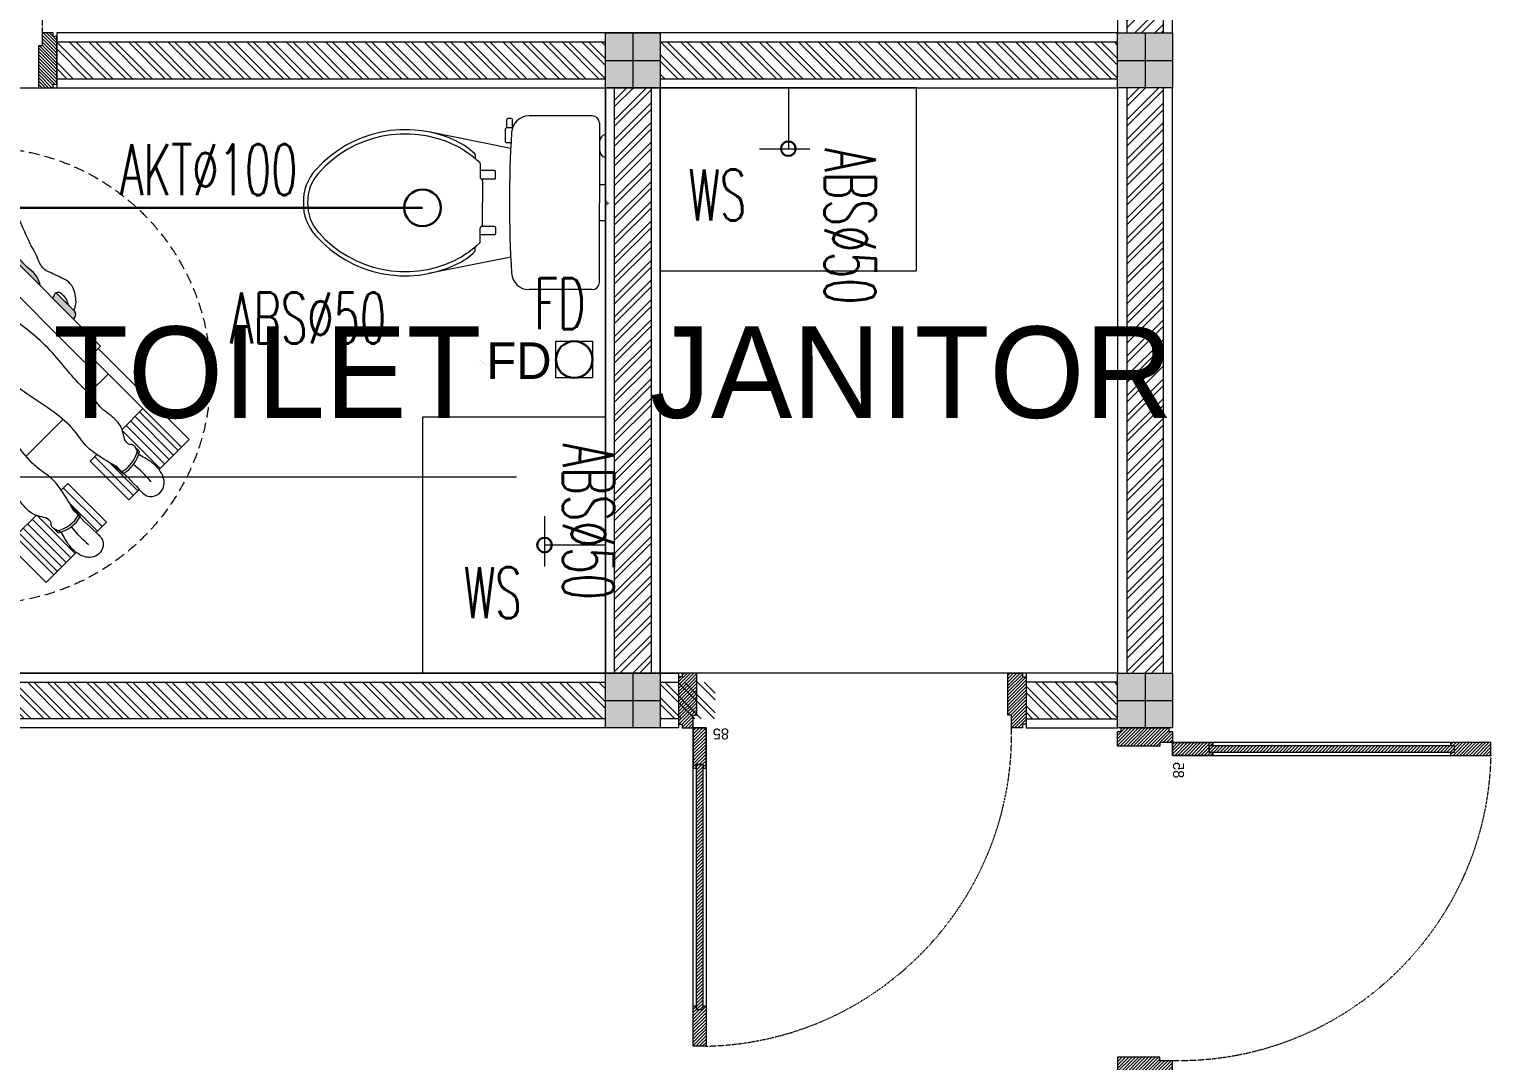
# Model space of a CAD drawing. Header units: millimetres. Extents: x -280308 to 6402717, y -14 to 2073074.
# Drawn here: x -21092 to -17097, y 414288 to 417109 of the extents above; entities that cross this region are included whole.
import ezdxf
from ezdxf.enums import TextEntityAlignment as Align

# ---------------------------------------------------------------- set-up
doc = ezdxf.new("R2010")
doc.units = ezdxf.units.MM
for name, pattern in [('ACAD_ISO03W100', [30, 12, -18]), ('DASHED2', [0.375, 0.25, -0.125]), ('Default', [0])]:
    doc.linetypes.add(name, pattern=pattern)
doc.layers.get('0').update_dxf_attribs({"lineweight": 0})
for name, color, linetype, lineweight, true_color in [('-P-ABK', 7, 'Continuous', 30, 0x05ffff), ('-P-AK', 7, 'Continuous', 30, 0xff0a0a), ('A-FILL-1', 7, 'Continuous', 0, 0x454545), ('A-FILL-4', 9, 'Continuous', 0, 0x808080), ('P-AKT', 7, 'Continuous', 30, 0xfe0101)]:
    doc.layers.add(name, color=color, linetype=linetype, lineweight=lineweight, true_color=true_color)
for name, color, linetype, lineweight in [('_Door & Window', 1, 'Continuous', 0), ('A-ALINE-1', 91, 'Continuous', 20), ('A-ALINE-3', 111, 'Continuous', 15), ('A-ALINE-6', 117, 'Continuous', 9), ('A-Furn', 250, 'Continuous', 0), ('A-FURN-EQPM', 177, 'Continuous', 0), ('A-Z22-T-Anno_Text', 152, 'Continuous', 9), ('I-FURN-EQPM', 175, 'Continuous', 0), ('Tembok', 252, 'Continuous', 13)]:
    doc.layers.add(name, color=color, linetype=linetype, lineweight=lineweight)
doc.layers.add('A-TEXT', color=254, linetype='Continuous')
doc.layers.add('Teks-PL', color=7, linetype='Default', true_color=0xff0a0a)
doc.styles.add('Annotative', font='arial.ttf', dxfattribs={"height": 1.25})
doc.styles.add('CENTURY', font='GOTHIC.TTF')
doc.styles.add('romans', font='BKANT.TTF')
doc.styles.add('RS', font='ROMANS.SHX', dxfattribs={"width": 0.8})
doc.styles.add('TGF_A', font='arial.ttf')

# ---------------------------------------------------------------- blocks, each defined once
blk = doc.blocks.new('A$Ccf87384a')
blk.add_wipeout([(-75, 74.99999999999909), (75.00000000002728, 74.99999999999909), (75.00000000002728, -75), (-75, -75)])
blk.add_wipeout([(-74.99999999999818, -74.99999999999974), (-74.99999999999818, 75.00000000000753), (75, 75.00000000000756), (75, -74.99999999999972)])
at = {"layer": 'A-FILL-1', "ltscale": 0.25}
h = blk.add_hatch(color=256, dxfattribs=at)
h.dxf.hatch_style = 1
h.paths.add_polyline_path([(-75, -75), (-75, 75), (75, 75), (75, -75)])
at = {"layer": 'A-ALINE-1'}
blk.add_lwpolyline([(-75, -75), (-75, 75), (75, 75), (75, -75)], close=True, dxfattribs=at)
at = {"layer": 'A-FILL-1', "ltscale": 0.25}
for p, q in [((0, 75), (0, -75)), ((-75, 0), (75, 0))]:
    blk.add_line(p, q, dxfattribs=at)
blk = doc.blocks.new('A$Ca4ca9c0b')
at = {"layer": 'A-Furn'}
h = blk.add_hatch(dxfattribs=at)
h.set_pattern_fill('ANSI31', color=256, scale=2, angle=540, style=0)
h.set_pattern_definition([(225, (109566.3125288526, -240668.4215420193), (4.490128060534577, -4.490128060534577), [])])
h.paths.add_polyline_path([(10.000000012893, 1020.000000003551), (10.000000012893, 910.0000000035507), (2.000000012863893, 910.0000000035507), (2.000000012892997, 920.0000000034343), (-16.999999987107, 920.0000000034343), (-16.999999987107, 910.0000000035507), (-24.999999987107, 910.0000000035507), (-24.999999987107, 1020.000000003551)])
h = blk.add_hatch(dxfattribs=at)
h.set_pattern_fill('ANSI31', color=256, scale=2, angle=540, style=0)
h.set_pattern_definition([(225, (109566.3125288526, -240568.4215420193), (4.490128060534577, -4.490128060534577), [])])
h.paths.add_polyline_path([(2.000000012892997, 920.0000000034343), (-16.99999999941792, 920.0000000034343), (-16.99999999941792, 250.0000000005239), (2.000000012892997, 250.0000000005239)])
h = blk.add_hatch(dxfattribs=at)
h.set_pattern_fill('ANSI31', color=256, scale=2, angle=540, style=0)
h.set_pattern_definition([(225, (110170.8596176268, -240618.421542007), (4.490128060534577, -4.490128060534577), [])])
h.paths.add_polyline_path([(10.00000000058208, 150.0000000004075), (10.00000000058208, 260.0000000004075), (2.000000000552973, 260.0000000003492), (2.000000000582077, 250.0000000005239), (-16.99999999941792, 250.0000000005239), (-16.99999999941792, 260.0000000004075), (-24.99999999941792, 260.0000000004075), (-24.99999999941792, 150.0000000004075)])
h = blk.add_hatch(dxfattribs=at)
h.set_pattern_fill('ANSI31', color=256, scale=2, angle=540, style=0)
h.set_pattern_definition([(225, (109716.3125288529, -240669.6019526039), (4.490128060534577, -4.490128060534577), [])])
h.paths.add_polyline_path([(-889.999999998603, -5.820766091346741e-11), (-889.9999999986321, 9.999999999941792), (-899.9999999986321, 9.999999999941792), (-899.9999999986321, 139.9999999998254), (-889.9999999986321, 139.9999999998254), (-889.999999998603, 149.9999999997672), (-859.9999999993306, 150.0000000004075), (-859.9999999993597, 115.0000000077416), (-849.9999999993597, 115.0000000077416), (-849.9999999987485, 0)])
h = blk.add_hatch(dxfattribs=at)
h.set_pattern_fill('ANSI31', color=256, scale=2, angle=540, style=0)
h.set_pattern_definition([(225, (109566.3125288529, -240669.6019526039), (4.490128060534577, -4.490128060534577), [])])
h.paths.add_polyline_path([(39.99999999985448, -5.820766091346741e-11), (39.99999999988358, 9.999999999941792), (49.99999999988358, 9.999999999941792), (49.99999999988358, 139.9999999998254), (39.99999999988358, 139.9999999998254), (39.99999999985448, 149.9999999997672), (10.00000000058208, 150.0000000004075), (10.00000000061118, 115.0000000077416), (6.111804395914078e-10, 115.0000000077416), (0, 0)])
at = {"layer": '_Door & Window'}
for points in [[(10.000000012893, 1020.000000003551), (10.000000012893, 910.0000000035507), (2.000000012863893, 910.0000000035507), (2.000000012892997, 920.0000000034343), (-16.999999987107, 920.0000000034343), (-16.999999987107, 910.0000000035507), (-24.999999987107, 910.0000000035507), (-24.999999987107, 1020.000000003551), (10.000000012893, 1020.000000003551)], [(10.00000000058208, 150.0000000004075), (10.00000000058208, 260.0000000004075), (2.000000000552973, 260.0000000003492), (2.000000000582077, 250.0000000005239), (-16.99999999941792, 250.0000000005239), (-16.99999999941792, 260.0000000004075), (-24.99999999941792, 260.0000000004075), (-24.99999999941792, 150.0000000004075), (10.00000000058208, 150.0000000004075)], [(-889.999999998603, -5.820766091346741e-11), (-889.9999999986321, 9.999999999941792), (-899.9999999986321, 9.999999999941792), (-899.9999999986321, 139.9999999998254), (-889.9999999986321, 139.9999999998254), (-889.999999998603, 149.9999999997672), (-859.9999999993306, 150.0000000004075), (-859.9999999993597, 115.0000000077416), (-849.9999999993597, 115.0000000077416), (-849.9999999987485, 0), (-889.999999998603, -5.820766091346741e-11)], [(39.99999999985448, -5.820766091346741e-11), (39.99999999988358, 9.999999999941792), (49.99999999988358, 9.999999999941792), (49.99999999988358, 139.9999999998254), (39.99999999988358, 139.9999999998254), (39.99999999985448, 149.9999999997672), (10.00000000058208, 150.0000000004075), (10.00000000061118, 115.0000000077416), (6.111804395914078e-10, 115.0000000077416), (0, 0), (39.99999999985448, -5.820766091346741e-11)]]:
    blk.add_lwpolyline(points, dxfattribs=at)
blk.add_lwpolyline([(10.00000000058208, 150.0000000004075), (-24.999999987107, 150.0000000004075), (-24.999999987107, 1020.000000003551), (10.00000000058208, 1020.000000003551)], close=True, dxfattribs=at)
at = {"layer": '_Door & Window', "linetype": 'ACAD_ISO03W100', "ltscale": 0.02}
blk.add_arc((-6.929301123745972, 166.9526288348716), 853.2391276210273, 91.21474571532441, 181.138459278602, dxfattribs=at)
at = {"layer": 'A-Furn'}
blk.add_lwpolyline([(2.000000012892997, 920.0000000034343), (-16.99999999941792, 920.0000000034343), (-16.99999999941792, 250.0000000005239), (2.000000012892997, 250.0000000005239)], close=True, dxfattribs=at)
at = {"layer": 'Defpoints', "ltscale": 0.25, "insert": (-87.73789995184052, 181.5505102498573), "char_height": 30.00000000000001, "attachment_point": 1, "style": 'CENTURY'}
blk.add_mtext_dynamic_manual_height_columns('85', width=78.46666834107602, gutter_width=750.0000000000001, heights=[0], dxfattribs=at)
blk = doc.blocks.new('A$C7a9db0a0')
at = {"layer": 'A-FILL-1', "ltscale": 0.25}
h = blk.add_hatch(dxfattribs=at)
h.set_pattern_fill('ANSI32', color=256, scale=4, angle=270)
h.set_pattern_definition([(314.9999999999999, (64069.57291761902, 95392.1574704515), (26.94076836320747, 26.94076836320746), []), (314.9999999999999, (64069.57291761902, 95374.19695045153), (26.94076836320747, 26.94076836320746), [])])
h.paths.add_polyline_path([(24997.82668425626, -9286.025258846814), (27897.82668425934, -9286.025258846814), (27897.82668425934, -9186.025258846814), (24997.82668425626, -9186.025258846814)])
h = blk.add_hatch(dxfattribs=at)
h.set_pattern_fill('ANSI32', color=256, scale=4, angle=360)
h.set_pattern_definition([(44.99999999999994, (-78055.35604503896, 26710.72097451147), (-26.94076836320746, 26.94076836320747), []), (44.99999999999994, (-78037.395525039, 26710.72097451147), (-26.94076836320746, 26.94076836320747), [])])
h.paths.add_polyline_path([(26622.82668425934, -9311.025258846814), (26622.82668425934, -10911.02525884827), (26522.82668425934, -10911.02525884827), (26522.82668425934, -9311.025258846814)])
h = blk.add_hatch(dxfattribs=at)
h.set_pattern_fill('ANSI32', color=256, scale=4, angle=270)
h.set_pattern_definition([(314.9999999999999, (64169.57291761902, 93642.15747044998), (26.94076836320747, 26.94076836320746), []), (314.9999999999999, (64169.57291761902, 93624.19695045002), (26.94076836320747, 26.94076836320746), [])])
h.paths.add_polyline_path([(26797.82668425934, -11036.02525884833), (21647.82668425934, -11036.02525884839), (21647.82668425934, -10936.02525884839), (26797.82668425934, -10936.02525884833)])
at = {"layer": 'A-ALINE-3', "linetype": 'Continuous'}
for points in [[(24997.82668425626, -9286.025258846814), (27897.82668425934, -9286.025258846814), (27897.82668425934, -9186.025258846814), (24997.82668425626, -9186.025258846814)], [(26622.82668425934, -9311.025258846814), (26622.82668425934, -10911.02525884827), (26522.82668425934, -10911.02525884827), (26522.82668425934, -9311.025258846814)], [(26697.82668425934, -11036.02525884833), (21547.82668425934, -11036.02525884839), (21547.82668425934, -10936.02525884839), (26697.82668425934, -10936.02525884833)]]:
    blk.add_lwpolyline(points, close=True, dxfattribs=at)
at = {"layer": 'A-ALINE-6'}
for points in [[(24997.82668425626, -9311.025258846814), (27897.82668425934, -9311.025258846814), (27897.82668425934, -9161.025258846814), (24997.82668425626, -9161.025258846814)], [(26647.82668425934, -9311.025258846814), (26647.82668425934, -10911.02525884827), (26497.82668425934, -10911.02525884827), (26497.82668425934, -9311.025258846814)], [(26697.82668425934, -11061.02525884833), (21547.82668425934, -11061.02525884839), (21547.82668425934, -10911.02525884839), (26697.82668425934, -10911.02525884833)]]:
    blk.add_lwpolyline(points, close=True, dxfattribs=at)
at = {"ltscale": 0.25, "xscale": -1}
blk.add_blockref('A$Ca4ca9c0b', (24097.82668425766, -9311.025258846697), dxfattribs=at)
at = {"ltscale": 0.25, "rotation": 180}
blk.add_blockref('A$Ca4ca9c0b', (26747.82668425923, -10911.02525884844), dxfattribs=at)
at = {"ltscale": 0.25}
blk.add_blockref('A$Ccf87384a', (27972.82668425934, -10986.02525884833), dxfattribs=at)
at = {"layer": 'A-FILL-1', "ltscale": 0.25}
h = blk.add_hatch(dxfattribs=at)
h.set_pattern_fill('ANSI32', color=256, scale=4, angle=360)
h.set_pattern_definition([(44.99999999999994, (-76655.35604503896, 26710.72097451147), (-26.94076836320746, 26.94076836320747), []), (44.99999999999994, (-76637.395525039, 26710.72097451147), (-26.94076836320746, 26.94076836320747), [])])
h.paths.add_polyline_path([(28022.82668425934, -10911.02525884827), (28022.82668425934, -9086.025258846581), (27922.82668425934, -9086.025258846581), (27922.82668425934, -10911.02525884827)])
h = blk.add_hatch(dxfattribs=at)
h.set_pattern_fill('ANSI32', color=256, scale=4, angle=270)
h.set_pattern_definition([(314.9999999999999, (64069.57291761902, 93642.15747044998), (26.94076836320747, 26.94076836320746), []), (314.9999999999999, (64069.57291761902, 93624.19695045002), (26.94076836320747, 26.94076836320746), [])])
h.paths.add_polyline_path([(27647.82668425789, -11036.02525884833), (27897.82668425934, -11036.02525884833), (27897.82668425934, -10936.02525884833), (27647.82668425789, -10936.02525884833)])
at = {"layer": 'A-ALINE-3', "linetype": 'Continuous'}
for points in [[(28022.82668425934, -10911.02525884827), (28022.82668425934, -9086.025258846581), (27922.82668425934, -9086.025258846581), (27922.82668425934, -10911.02525884827)], [(27647.82668425789, -11036.02525884833), (27897.82668425934, -11036.02525884833), (27897.82668425934, -10936.02525884833), (27647.82668425789, -10936.02525884833)]]:
    blk.add_lwpolyline(points, close=True, dxfattribs=at)
at = {"layer": 'A-ALINE-6'}
for points in [[(28047.82668425934, -10911.02525884827), (28047.82668425934, -9086.025258846581), (27897.82668425934, -9086.025258846581), (27897.82668425934, -10911.02525884827)], [(27647.82668425789, -11061.02525884833), (27897.82668425934, -11061.02525884833), (27897.82668425934, -10911.02525884833), (27647.82668425789, -10911.02525884833)]]:
    blk.add_lwpolyline(points, close=True, dxfattribs=at)
at = {"ltscale": 0.25}
for p in [(26572.82668425934, -9236.025258846814), (26572.82668425923, -10986.02525884833)]:
    blk.add_blockref('A$Ccf87384a', p, dxfattribs=at)
at = {"ltscale": 0.25, "xscale": -1, "rotation": 270}
blk.add_blockref('A$Ca4ca9c0b', (27897.82668425946, -11111.02525884821), dxfattribs=at)
at = {"layer": 'A-ALINE-6'}
for points in [[(24047.82668425771, -9311.025258846814), (26497.82668425934, -9311.025258846814), (26497.82668425934, -10911.02525884827), (24047.82668425771, -10911.02525884827)], [(26647.82668425934, -9311.025258846814), (27897.82668425934, -9311.025258846814), (27897.82668425934, -10911.02525884827), (26647.82668425934, -10911.02525884827)]]:
    blk.add_lwpolyline(points, close=True, dxfattribs=at)
at = {"ltscale": 0.25}
blk.add_blockref('A$Ccf87384a', (27972.82668425934, -9236.025258846814), dxfattribs=at)
blk = doc.blocks.new('WASTAFEL 2')
at = {"color": 0, "linetype": 'ByBlock', "lineweight": -2, "ltscale": 0.25}
for p, q in [((48793.28575270518, 63216.78619309526), (48793.28575270518, 63050.44396621513)), ((48871.85340155277, 63050.44396621513), (48734.50680589851, 63050.44396621513))]:
    blk.add_line(p, q, dxfattribs=at)
blk.add_lwpolyline([(48443.28575270518, 63216.78619309526), (49143.28575270518, 63216.78619309526), (49143.28575270518, 62716.78619309526), (48443.28575270518, 62716.78619309526)], close=True, dxfattribs=at)
blk = doc.blocks.new('greg')
at = {"layer": 'I-FURN-EQPM', "ltscale": 1000}
for p, q in [((2016835.052543675, 1433823.180702039), (2017007.650006217, 1433823.180702039)), ((2016815.603597159, 1433803.731755523), (2016815.603597159, 1433585.670167193)), ((2017057.821918391, 1433734.434345878), (2017282.20327301, 1433779.180702039)), ((2017141.464213042, 1433693.09419905), (2017141.464213042, 1433655.018547026)), ((2017154.858054209, 1433716.909725931), (2017154.858054209, 1433706.195880755)), ((2017099.824018553, 1433653.72203105), (2017099.824018553, 1433670.370329267)), ((2017103.065509639, 1433673.611820353), (2017141.464213042, 1433673.611820353)), ((2017103.065509639, 1433650.480539964), (2017138.190307046, 1433650.480539964)), ((2017135.904189358, 1433648.265875719), (2017140.476424734, 1433652.688721227)), ((2016798.935849995, 1433634.91489977), (2016815.603597159, 1433634.91489977)), ((2016798.935849995, 1433536.425434616), (2016798.935849995, 1433634.91489977)), ((2017134.916401049, 1433645.936049921), (2017134.916401049, 1433585.670167193)), ((2016815.603597159, 1433367.608578862), (2016815.603597159, 1433585.670167193)), ((2017134.916401049, 1433525.404284465), (2017134.916401049, 1433585.670167193)), ((2016798.935849995, 1433536.425434616), (2016815.603597159, 1433536.425434616)), ((2017099.824018553, 1433517.618303335), (2017099.824018553, 1433500.970005118)), ((2017103.065509639, 1433520.859794421), (2017138.190307046, 1433520.859794421)), ((2017103.065509639, 1433497.728514032), (2017141.464213042, 1433497.728514032)), ((2017135.904189358, 1433523.074458666), (2017140.476424734, 1433518.651613159)), ((2017141.464213042, 1433478.246135335), (2017141.464213042, 1433516.32178736)), ((2016798.937324006, 1433461.84631587), (2016798.937324006, 1433398.746068401)), ((2017154.858054209, 1433454.430608455), (2017154.858054209, 1433465.14445363)), ((2016814.392753504, 1433443.843892962), (2016814.392753504, 1433416.748491309)), ((2016814.392753504, 1433441.08125827), (2016815.603597159, 1433441.08125827)), ((2016814.392753504, 1433419.369102679), (2016815.603597159, 1433419.369102679)), ((2017057.10000026, 1433421.864100003), (2017069.250029578, 1433421.864100003)), ((2017057.821918391, 1433436.905988508), (2017282.20327301, 1433392.159632347)), ((2017072.491520664, 1433418.622608917), (2017072.491520664, 1433383.6469201)), ((2017052.929955862, 1433380.283231422), (2017052.929955862, 1433358.415153488)), ((2017052.972546811, 1433380.405429014), (2017069.250029578, 1433380.405429014)), ((2017068.128473663, 1433380.405429014), (2017068.128473663, 1433358.415153488)), ((2016835.052543675, 1433348.159632347), (2017007.650006217, 1433348.159632347)), ((2017056.171446948, 1433355.173662402), (2017064.886982577, 1433355.173662402))]:
    blk.add_line(p, q, dxfattribs=at)
for centre, radius, start, end in [((2016835.052543675, 1433803.731755523), 19.44894651539708, 90, 180), ((2017007.650006217, 1433775.206633967), 47.97406807131281, 2.736503768851652, 90), ((2013801.103633085, 1433585.670167193), 3260.114226634514, 356.6267369239184, 3.373263076081678), ((2017346.209755992, 1433458.441642071), 327.066450567261, 41.42370000628628, 115.3669999966041), ((2017346.209755992, 1433458.441642071), 315.3970826580227, 41.42370000628628, 115.3669999966041), ((2017360.256646721, 1433457.066646836), 322.8838134667711, 117.5155407588588, 132.4037288927967), ((2017287.33779489, 1433582.733376269), 189.5364667747164, 115.3845000025151, 133.9260308433645), ((2017144.705704128, 1433693.09419905), 3.241491085899514, 132.4037288927967, 180), ((2017158.099545295, 1433716.909725931), 3.241491085899514, 133.9260308433645, 180), ((2017103.065509639, 1433670.370329267), 3.241491085899514, 90, 180), ((2017103.065509639, 1433653.72203105), 3.241491085899514, 180, 270), ((2017138.222721956, 1433655.018547026), 3.241491085899514, 314.0485219321383, 0), ((2017496.111817288, 1433588.548959871), 116.9201592687582, 358.7171859547376, 42.14604862632781), ((2017496.111817288, 1433588.548959871), 128.5895271779964, 358.7171859547376, 42.14604862632781), ((2017138.157892135, 1433645.936049921), 3.241491085899514, 134.0485219321383, 180), ((2017496.111817288, 1433582.791374515), 116.9201592687582, 317.8539513736722, 1.282814045262398), ((2017496.111817288, 1433582.791374515), 128.5895271779964, 317.8539513736722, 1.282814045262398), ((2017103.065509639, 1433517.618303335), 3.241491085899514, 90, 180), ((2017103.065509639, 1433500.970005118), 3.241491085899514, 180, 270), ((2017138.157892135, 1433525.404284465), 3.241491085899514, 180, 225.9514780678617), ((2017138.222721956, 1433516.32178736), 3.241491085899514, 0, 45.95147806786171), ((2017346.209755992, 1433712.898692314), 327.066450567261, 244.6330000033959, 318.5762999937137), ((2017346.209755992, 1433712.898692314), 315.3970826580227, 244.6330000033959, 318.5762999937137), ((2016795.445785095, 1433443.213157381), 18.95746394575405, 1.906645185664254, 79.38681552428244), ((2017144.705704128, 1433478.246135335), 3.241491085899514, 180, 227.5962711072033), ((2017360.256646721, 1433714.273687549), 322.8838134667711, 227.5962711072033, 242.4844592411411), ((2017158.099545295, 1433454.430608455), 3.241491085899514, 180, 226.0739691566355), ((2017287.33779489, 1433588.606958116), 189.5364667747164, 226.0739691566355, 244.6154999974849), ((2016795.445785095, 1433417.37922689), 18.95746394575405, 280.6131844757176, 358.0933548143357), ((2017069.250029578, 1433418.622608917), 3.241491085899514, 0, 90), ((2017007.650006217, 1433396.133700418), 47.97406807131281, 270, 357.2634962311484), ((2017069.250029578, 1433383.6469201), 3.241491085899514, 270, 0), ((2016835.052543675, 1433367.608578862), 19.44894651539708, 180, 270), ((2017056.171446948, 1433358.415153488), 3.241491085899514, 180, 270), ((2017064.886982577, 1433358.415153488), 3.241491085899514, 270, 0)]:
    blk.add_arc(centre, radius, start, end, dxfattribs=at)
at = {"layer": 'I-FURN-EQPM', "ltscale": 1000, "style": 'romans'}
blk.add_text('+', height=19.44894651539708, dxfattribs=at).set_placement((2016786.804528179, 1433577.339187908))
blk = doc.blocks.new('disable people')
at = {"layer": 'A-FILL-4'}
h = blk.add_hatch(color=256, dxfattribs=at)
edge = h.paths.add_edge_path()
edge.add_spline(control_points=[(-3.796474417917125, 4.952000308492416), (-3.760681164754715, 5.053013868617654), (-3.704158616363202, 5.157722778494588), (-3.734610711559071, 5.255821520916697)], knot_values=[0.9037914775148974, 0.9037914775148974, 0.9037914775148974, 0.9037914775337845, 1.21384703267489, 1.21384703267489, 1.21384703267489, 1.213847032693339], degree=3, periodic=0)
edge.add_line((-3.734610711562709, 5.255821520934205), (-4.964782523813881, 5.255821520934205))
edge.add_arc((-4.964782523813483, 5.035821520934178), 0.2200000000000129, 89.99999999999999, 179.9999999999926)
edge.add_line((-5.184782523814647, 5.035821520934178), (-5.184782523814647, 4.952000308504779))
edge.add_line((-5.184782523814647, 4.952000308504921), (-3.796474417913829, 4.952000308504921))
edge = h.paths.add_edge_path()
edge.add_spline(control_points=[(0.1341749100720335, 5.166089496497762), (-0.07234800000333053, 5.166001675629786), (-0.553623694469934, 5.165540411955988), (-1.20498952116759, 5.174735433441811), (-1.923735004729679, 5.122992935595903), (-2.472725316985816, 5.224835962467296), (-2.818046584459807, 5.044581019589032), (-3.008957661264503, 4.952000308504921)], knot_values=[0.4124965523283914, 0.4124965523283914, 0.4124965523283914, 0.4124965523283914, 0.6874227009135008, 1.856497828568305, 2.363121600141893, 2.852056937546859, 3.479819935797773, 3.479819935797798, 3.479819935797798, 3.479819935797798], degree=3, periodic=0)
edge.add_line((-3.008957661264503, 4.952000308504921), (-0.05374037849282143, 4.952000308504893))
edge.add_arc((6.001229472374689, -0.1731919023486626), 7.932859200384009, 137.696407415366, 139.7539587547804, ccw=False)
edge = h.paths.add_edge_path()
edge.add_line((5.131749954041879, 5.255821520934205), (2.308872463095783, 5.255821520934205))
edge.add_spline(control_points=[(2.308872463096122, 5.255821520934205), (2.267732188407535, 5.17631198661752), (2.17731957034448, 5.015793417558143), (2.084681671298313, 4.857544409941738), (2.036732091110025, 4.777055949464057)], knot_values=[9.278145445618577, 9.278145445618577, 9.278145445618577, 9.278145445618577, 9.545772737748978, 9.82631843046447, 9.82631843046447, 9.82631843046447, 9.82631843046447], degree=3, periodic=0)
edge.add_line((2.036732091110025, 4.777055949464057), (5.151749954040608, 4.777055949464028))
edge.add_arc((5.151749954042316, 4.977055949464102), 0.1999999999999886, 270, 360)
edge.add_line((5.351749954041225, 4.977055949464102), (5.351749954041168, 5.035821520934263))
edge.add_arc((5.131749954041879, 5.035821520934178), 0.2200000000000118, 7.404331298447066e-12, 89.99999999999999)
edge = h.paths.add_edge_path()
edge.add_spline(control_points=[(-3.734610711559071, -5.255821520915617), (-3.704158616363202, -5.157722778493792), (-3.760681164754715, -5.053013868616347), (-3.796474417917125, -4.952000308491563)], knot_values=[0.9037914775148975, 0.9037914775333468, 0.9037914775333468, 0.9037914775333468, 1.213847032674452, 1.213847032693339, 1.213847032693339, 1.213847032693339], degree=3, periodic=0)
edge.add_line((-3.796474417911668, -4.952000308503841), (-5.184782523812599, -4.952000308503841))
edge.add_line((-5.184782523814647, -4.952000308503841), (-5.18478252381459, -5.035821520933212))
edge.add_arc((-4.964782523813483, -5.035821520933098), 0.2200000000000129, 180, 270)
edge.add_line((-4.964782523813483, -5.255821520933125), (-3.734610711562426, -5.255821520933125))
edge = h.paths.add_edge_path()
edge.add_line((-0.05374037849287561, -4.952000308503841), (-3.008957661264615, -4.952000308503841))
edge.add_spline(control_points=[(-3.008957661264503, -4.952000308503841), (-2.818046584459807, -5.044581019588179), (-2.472725316985816, -5.224835962466216), (-1.923735004729679, -5.12299293559505), (-1.20498952116759, -5.174735433440958), (-0.553623694469934, -5.165540411954737), (-0.07234800000333053, -5.166001675628706), (0.1341749100720335, -5.166089496496454)], knot_values=[0.4124965523283917, 0.4124965523283917, 0.4124965523283917, 0.4124965523284174, 1.040259550579332, 1.529194887984297, 2.035818659557886, 3.204893787212689, 3.479819935797799, 3.479819935797799, 3.479819935797799, 3.479819935797799], degree=3, periodic=0)
edge.add_arc((6.001229472376508, 0.1731919023482078), 7.93285920038395, 220.2460412452068, 222.3035925846204, ccw=False)
edge = h.paths.add_edge_path()
edge.add_arc((5.151749954042316, -4.977055949463022), 0.1999999999999886, 0, 89.99999999999999)
edge.add_line((5.151749954042316, -4.777055949462977), (2.03673209111179, -4.777055949463005))
edge.add_spline(control_points=[(2.036732091110025, -4.777055949462977), (2.084681671298313, -4.857544409940431), (2.232165906039882, -5.109484857939435), (2.374009886807471, -5.367177794302108), (2.440898637138162, -5.551188368630221)], knot_values=[8.953599230115874, 8.953599230115874, 8.953599230115874, 8.953599230115874, 9.234144922831332, 9.82631843046441, 9.826318430464434, 9.826318430464434, 9.826318430464434], degree=3, periodic=0)
edge.add_arc((0.7053364612966107, -4.04279776307277), 1.733346163484878, 327.02309260736433, 327.0237538441636, ccw=False)
edge.add_spline(control_points=[(2.036732091110025, -4.777055949462977), (2.084681671298313, -4.857544409940431), (2.232165906039882, -5.109484857939435), (2.374009886807471, -5.367177794302108), (2.440898637138162, -5.551188368630221)], knot_values=[8.953599230115874, 8.953599230115874, 8.953599230115874, 8.953599230115874, 9.234144922831332, 9.82631843046441, 9.826318430464434, 9.826318430464434, 9.826318430464434], degree=3, periodic=0)
edge.add_line((2.308799040582016, -5.255821520933125), (5.131749954041821, -5.255821520933154))
edge.add_arc((5.131749954041879, -5.035821520933098), 0.2200000000000118, 270, 359.9999999999482)
edge.add_line((5.351749954041225, -5.035821520933325), (5.351749954041281, -4.977055949462965))
h = blk.add_hatch(dxfattribs=at)
h.set_pattern_fill('_USER', color=256, scale=0.2999999999999999, style=0, pattern_type=0)
h.set_pattern_definition([(360, (-5.456968210637569e-12, -2.842170943040401e-13), (7.395570986446986e-32, 0.3), [])])
edge = h.paths.add_edge_path()
edge.add_spline(control_points=[(-11.84368881340561, 2.723015967266292), (-11.80630735148043, 2.722610891474005), (-11.70819034366286, 2.721547668618996), (-11.61031172560615, 2.728856529663688), (-11.54972374569115, 2.733380797935752)], knot_values=[0, 0, 0, 0, 0.1121097829463906, 0.2942601996699649, 0.2942601996699649, 0.2942601996699649, 0.2942601996699649], degree=3, periodic=0)
edge.add_spline(control_points=[(-11.54972374569115, 2.733380797935752), (-11.53484815880256, 2.736247567797591), (-11.47003685719392, 2.745536439978423), (-11.36826084976747, 2.72479947738816), (-11.306672703613, 2.6447510459368), (-11.24782621166378, 2.610484695002697), (-10.96949606972703, 2.549332237655335), (-10.74909445872436, 2.772073311572058), (-10.5228854389261, 2.880681640590865)], knot_values=[5.436664725832285, 5.436664725832285, 5.436664725832285, 5.436664725832285, 5.482184118797054, 5.63248936469224, 5.71609653018408, 5.778112604277349, 5.832864719823681, 6.558060987042688, 6.558060987042688, 6.558060987042688, 6.558060987042688], degree=3, periodic=0)
edge.add_line((-10.5228854389261, 2.880681640590865), (-10.52288543892609, 4.274822013010747))
edge.add_line((-10.5228854389261, 4.274822013010635), (-13.10916806575664, 4.274822013010636))
edge.add_line((-13.10916806575733, 4.274822013010635), (-13.10916806575733, 2.778481744722516))
edge.add_spline(control_points=[(-13.10916806575733, 2.778481744722512), (-12.82295144472664, 2.822346398972513), (-12.41668017873963, 2.754237778142112), (-12.01270156310056, 2.608782090787145), (-11.9026220646665, 2.624670677752874)], knot_values=[3.85022029909312, 3.850220299093444, 3.850220299093444, 3.850220299093444, 4.723214524291371, 5.067106132655391, 5.067106132655391, 5.067106132655391, 5.067106132688122], degree=3, periodic=0)
edge.add_arc((-10.49828518709546, 1.8499546098883), 1.603853812364077, 147.0195933812169, 151.1162485193678, ccw=False)
edge = h.paths.add_edge_path()
edge.add_spline(control_points=[(-11.10131507691221, 1.321645051041912), (-11.26820317942656, 1.353449058260139), (-11.54271718581731, 1.405746173674288), (-11.85950975244123, 1.421612261374548), (-12.00627843078473, 1.420929790504033), (-12.04364457507836, 1.420756038819889)], knot_values=[0, 0, 0, 0, 0.5089906555588182, 0.8372314890067583, 0.9493412719532057, 0.9493412719532057, 0.9493412719532057, 0.9493412719532057], degree=3, periodic=0)
edge.add_arc((-10.49828518709546, 1.8499546098883), 1.603853812364076, 193.9046284335562, 195.5217729613365, ccw=False)
edge.add_spline(control_points=[(-12.05514138739818, 1.464538181836133), (-12.39829801821179, 1.46764695568163), (-12.74615257863297, 1.465605107812507), (-13.10916806575915, 1.44694142760477)], knot_values=[0.4692719010675678, 0.4692719010675678, 0.4692719010675678, 0.4692719010675678, 1.51441113184759, 1.514411131847849, 1.514411131847849, 1.514411131847849], degree=3, periodic=0)
edge.add_line((-13.10916806575733, 1.44694142760477), (-13.10916806575733, 0.7534304279870407))
edge.add_line((-13.10916806575733, 0.7534304279870412), (-10.52288543892678, 0.7534304279870412))
edge.add_line((-10.5228854389261, 0.7534304279870412), (-10.5228854389261, 1.191359744353121))
edge.add_spline(control_points=[(-10.5228854389261, 1.191359744352894), (-10.71802839497832, 1.226449273625576), (-10.91033044466531, 1.271692798998856), (-11.10131507691221, 1.321645051041912)], knot_values=[0.5122589669724955, 0.5122589669724955, 0.5122589669724955, 0.5122589669753015, 1.104645887850228, 1.104645887850228, 1.104645887850228, 1.104645887850228], degree=3, periodic=0)
h = blk.add_hatch(dxfattribs=at)
h.set_pattern_fill('_USER', color=256, scale=0.2999999999999999, style=0, pattern_type=0)
h.set_pattern_definition([(360, (-5.456968210637569e-12, 1.13686837721616e-12), (-7.347638122947742e-17, -0.2999999999999999), [])])
edge = h.paths.add_edge_path()
edge.add_spline(control_points=[(-11.84368881340561, -2.723015967265212), (-11.80630735148043, -2.722610891472925), (-11.70819034366286, -2.721547668617916), (-11.61031172560615, -2.728856529662664), (-11.54972374569115, -2.733380797934899)], knot_values=[0, 0, 0, 0, 0.1121097829463906, 0.2942601996699649, 0.2942601996699649, 0.2942601996699649, 0.2942601996699649], degree=3, periodic=0)
edge.add_spline(control_points=[(-11.54972374569115, -2.733380797934899), (-11.53484815880256, -2.736247567796511), (-11.47003685719392, -2.745536439977116), (-11.36826084976747, -2.72479947738708), (-11.306672703613, -2.644751045935948), (-11.24782621166378, -2.610484695001844), (-10.96949606972703, -2.549332237654482), (-10.74909445872436, -2.772073311571205), (-10.5228854389261, -2.880681640589785)], knot_values=[5.436664725832285, 5.436664725832285, 5.436664725832285, 5.436664725832285, 5.482184118797054, 5.63248936469224, 5.71609653018408, 5.778112604277349, 5.832864719823681, 6.558060987042688, 6.558060987042688, 6.558060987042688, 6.558060987042688], degree=3, periodic=0)
edge.add_line((-10.5228854389261, -2.880681640589785), (-10.52288543892609, -4.274822013009667))
edge.add_line((-10.5228854389261, -4.274822013009555), (-13.10916806575664, -4.274822013009555))
edge.add_line((-13.10916806575733, -4.274822013009555), (-13.10916806575733, -2.778481744721437))
edge.add_spline(control_points=[(-13.10916806575733, -2.778481744721432), (-12.82295144472664, -2.822346398971661), (-12.41668017873963, -2.754237778141317), (-12.01270156310056, -2.608782090786292), (-11.9026220646665, -2.624670677752022)], knot_values=[3.85022029909312, 3.850220299093444, 3.850220299093444, 3.850220299093444, 4.723214524291371, 5.067106132655391, 5.067106132655391, 5.067106132655391, 5.067106132688122], degree=3, periodic=0)
edge.add_arc((-10.49828518709546, -1.849954609887163), 1.603853812364077, 208.8837514806322, 212.9804066187831)
edge = h.paths.add_edge_path()
edge.add_spline(control_points=[(-11.10131507691221, -1.321645051040832), (-11.26820317942656, -1.353449058259002), (-11.54271718581731, -1.405746173672924), (-11.85950975244123, -1.421612261373639), (-12.00627843078473, -1.420929790502896), (-12.04364457507836, -1.420756038818865)], knot_values=[0, 0, 0, 0, 0.5089906555588182, 0.8372314890067583, 0.9493412719532057, 0.9493412719532057, 0.9493412719532057, 0.9493412719532057], degree=3, periodic=0)
edge.add_arc((-10.49828518709546, -1.849954609887163), 1.603853812364076, 164.4782270386635, 166.0953715664438)
edge.add_spline(control_points=[(-12.05514138739818, -1.464538181834996), (-12.39829801821179, -1.467646955680721), (-12.74615257863297, -1.465605107811598), (-13.10916806575915, -1.446941427603633)], knot_values=[0.4692719010675678, 0.4692719010675678, 0.4692719010675678, 0.4692719010675678, 1.51441113184759, 1.514411131847849, 1.514411131847849, 1.514411131847849], degree=3, periodic=0)
edge.add_line((-13.10916806575733, -1.446941427603633), (-13.10916806575733, -0.753430427985904))
edge.add_line((-13.10916806575733, -0.7534304279861885), (-10.52288543892678, -0.7534304279861892))
edge.add_line((-10.5228854389261, -0.7534304279861885), (-10.5228854389261, -1.191359744352268))
edge.add_spline(control_points=[(-10.5228854389261, -1.191359744351757), (-10.71802839497832, -1.226449273624439), (-10.91033044466531, -1.271692798997492), (-11.10131507691221, -1.321645051040832)], knot_values=[0.5122589669724955, 0.5122589669724955, 0.5122589669724955, 0.5122589669753015, 1.104645887850228, 1.104645887850228, 1.104645887850228, 1.104645887850228], degree=3, periodic=0)
for p, q in [((-8.202746146980644, 4.274822013010635), (-8.202746146980644, 2.985387214360799)), ((-8.202746146980644, 1.237720448978507), (-8.202746146980644, -1.23772044897737)), ((-8.202746146980644, -2.985387214359719), (-8.202746146980644, -4.274822013009555))]:
    blk.add_line(p, q, dxfattribs=at)
for points in [[(2.4408986371418, 5.551188368631301), (3.985710528006166, 5.551188368631301, -0.414213562373095), (4.085710528004711, 5.451188368631392), (4.085710528004711, 5.426046132553836, -0.414213562373095), (3.985710528006166, 5.326046132553756), (2.344216868157673, 5.326046132553756)], [(-5.184782523807371, 4.952000308504921), (-5.184782523807371, 5.035821520934178, -0.414213562373095), (-4.964782523809845, 5.255821520934205), (-3.734610711555433, 5.255821520934205)], [(2.30887246309976, 5.255821520934205), (5.131749954045517, 5.255821520934205, -0.4142135623730981), (5.351749954046682, 5.035821520934178), (5.351749954046682, 4.977055949464102, -0.414213562373095), (5.151749954045954, 4.777055949464057), (2.036706903287268, 4.777055949464057)], [(1.636438218787589, 4.132746635153126), (3.282262380906104, 4.132746635153126, 0.4142135623730451), (3.382262380908287, 4.232746635153262), (3.382262380908287, 4.465441665068283, 0.414213562373095), (3.282262380906104, 4.56544166506842), (1.908734547932909, 4.565441665068136)], [(1.636438218787589, -4.13274663515341), (3.282262380906104, -4.13274663515341, -0.4142135623730451), (3.382262380908287, -4.232746635153546), (3.382262380908287, -4.465441665068795, -0.414213562373095), (3.282262380906104, -4.565441665068704), (1.908734547932909, -4.565441665068477)], [(2.308877528723315, -5.255821520933125), (5.131749954045517, -5.255821520933125, 0.4142135623730981), (5.351749954046682, -5.035821520933098), (5.351749954046682, -4.977055949463022, 0.414213562373095), (5.151749954045954, -4.777055949462977), (2.036706903287268, -4.777055949462977)], [(-5.184782523807371, -4.952000308503841), (-5.184782523807371, -5.035821520933098, 0.414213562373095), (-4.964782523809845, -5.255821520933125), (-3.734610711555433, -5.255821520933125)], [(2.4408986371418, -5.551188368630221), (3.985710528006166, -5.551188368630221, 0.414213562373095), (4.085710528004711, -5.451188368630312), (4.085710528004711, -5.426046132552813, 0.414213562373095), (3.985710528006166, -5.326046132552904), (2.344216868157673, -5.326046132552904)]]:
    blk.add_lwpolyline(points, format="xyb", dxfattribs=at)
for points in [[(-0.7716928118115902, 3.881550911005661), (-7.007824699383491, 3.881550911005661), (-7.007824699383491, 4.952000308504921), (-0.05374037848923763, 4.952000308504921)], [(-13.10916806575187, 2.778481744728197), (-13.10916806575187, 4.274822013010635), (-10.52288543892246, 4.274822013010635), (-10.52288543892246, 2.880681640590865)], [(-10.52288543892246, 1.191359744319243), (-10.52288543892246, 0.7534304279870412), (-13.10916806575187, 0.7534304279870412), (-13.10916806575187, 1.446941427605225)], [(-13.10916806575187, -1.446941427604088), (-13.10916806575187, -0.7534304279861885), (-10.52288543892246, -0.7534304279861885), (-10.52288543892246, -1.191359744318333)], [(-10.52288543892246, -1.191359744318333), (-10.52288543892246, -0.7534304279861885), (-13.10916806575187, -0.7534304279861885), (-13.10916806575187, -1.446941427604088)], [(-10.52288543892246, -2.880681640589557), (-10.52288543892246, -4.274822013009555), (-13.10916806575187, -4.274822013009555), (-13.10916806575187, -2.778481744727117)], [(-13.10916806575187, -2.778481744727117), (-13.10916806575187, -4.274822013009555), (-10.52288543892246, -4.274822013009555), (-10.52288543892246, -2.880681640589557)], [(-0.7716928118115902, -3.881550911004581), (-7.007824699383491, -3.881550911004581), (-7.007824699383491, -4.952000308503841), (-0.05374037848741864, -4.952000308503841)]]:
    blk.add_lwpolyline(points, dxfattribs=at)
for points in [[(-13.10916806575187, 4.795772278258937), (-7.007824699383491, 4.795772278258937), (-7.007824699383491, 4.274822013010635), (-13.10916806575187, 4.274822013010635)], [(-13.10916806575187, -4.274822013009555), (-7.007824699383491, -4.274822013009555), (-7.007824699383491, -4.795772278257857), (-13.10916806575187, -4.795772278257857)], [(-13.10916806575187, -4.79577227825763), (-7.007824699383491, -4.79577227825763), (-7.007824699383491, -4.274822013009555), (-13.10916806575187, -4.274822013009555)]]:
    blk.add_lwpolyline(points, close=True, dxfattribs=at)
at = {"layer": 'A-FILL-4', "linetype": 'DASHED2', "ltscale": 2}
blk.add_circle((-4.032044972002041, 5.684341886080801e-13), 10.82285678946162, dxfattribs=at)
at = {"layer": 'A-FILL-4'}
for centre, radius, start, end in [((6.001229472381965, -0.1731919023484352), 7.932859200384001, 127.5204071296238, 147.4062370725861), ((0.7053364602925285, 4.042797764629086), 1.733346163484867, 32.98970642474525, 88.42289004785182), ((-13.74668270498478, -0.04341019569847049), 15.44764756680718, 1.182090759333106, 13.72631994225427), ((-13.74668270498478, -0.04341019569847049), 15.49764756680718, 0.1604904385792841, 13.72631994225427), ((14.27937685350298, 0.06775199395133313), 16.59864857667759, 170.3286188685546, 190.1626872323025), ((-12.69504205342673, -4.606921862426645), 6.728132541871835, 84.78551859402995, 94.76708404660036), ((-10.49828518709, 1.8499546098883), 1.603853812364076, 147.0195933826843, 195.5217729614681), ((-10.38617540414452, 1.8499546098883), 1.603853812364076, 147.0195933826843, 195.5217729614681), ((-13.74668270498114, 0.04341019570074423), 15.44764756680434, 346.2736800577457, 358.8179092406669), ((-13.74668270498114, 0.04341019570074423), 15.49764756680435, 346.2736800577457, 359.8395095614207), ((-13.74668270498478, -0.04341019569847049), 15.44764756680718, 0.1604904385792841, 0.1610099051522045), ((-10.49828518709, -1.849954609887163), 1.603853812364076, 164.4782270385319, 212.9804066173157), ((-10.38617540414452, -1.849954609887163), 1.603853812364076, 164.4782270385319, 212.9804066173157), ((-12.69504205342673, 4.606921862427726), 6.728132541871835, 265.2329159533996, 275.2144814059701), ((6.001229472381965, 0.1731919023497994), 7.932859200384001, 212.5937629274139, 232.4795928703763), ((0.7053364602925285, -4.042797764628233), 1.733346163484867, 271.5771099521482, 327.0102935752548)]:
    blk.add_arc(centre, radius, start, end, dxfattribs=at)
for points in [[(-4.92346149860532, 5.255821520934205), (-4.763444462907501, 5.548488725255311), (-4.598746377016141, 5.706342594715352), (-3.795142421198761, 6.036484532325346), (-3.426854836276107, 5.940611925619805), (-2.83078820989067, 5.728755613769636), (-2.566758833625499, 5.644812886039915), (-1.990014397371851, 5.77694535444266), (-0.9296119438040478, 6.130492836126223), (-0.1419316975516267, 6.437829670206156), (0.6264580426013708, 6.674788378109497), (1.355821926739736, 6.821824205640951), (2.03613892919202, 6.747111713511686), (2.366979790260302, 6.535991856629323), (2.546758790460444, 6.270681361221932), (2.546758790460444, 5.977235520005024), (2.4408986371418, 5.551188368631301), (2.178919851432511, 5.020117206751138), (1.563051972347239, 4.019382088696602), (0.9042720964644104, 3.036488685107713)], [(-11.59479933503098, 1.458273844522409), (-13.10916806575187, 1.44694142760477), (-13.60667026066403, 1.498036116953244), (-13.89975817351478, 1.866144042570795), (-13.88104616483179, 2.260011965725369), (-13.6895420801302, 2.538489094402166), (-13.51049322462313, 2.652381983495161), (-13.10916806575187, 2.778481744722512), (-12.24121315577941, 2.684816428400097), (-11.9026220646283, 2.624670677757422), (-11.6864549030779, 2.695858412372388), (-11.58829313107708, 2.724656443567028), (-11.50436550326049, 2.739278829181558), (-11.35904478900738, 2.70089189191475), (-11.29807203763994, 2.643686282815679), (-11.24447784318909, 2.612482825203188), (-11.19131079044928, 2.599403885649735), (-10.52288543892246, 2.880681640590865), (-9.794960447152334, 2.978637757924389), (-8.898797660205673, 2.922233265498733), (-8.608041948751634, 2.974222485651126), (-7.978096220525913, 2.974222485651126), (-5.459508429310517, 3.120158817032916), (-2.862528005884087, 2.87969555159134), (-2.371240473639773, 2.822748566114569), (-1.807424389844527, 2.913683812752424), (-1.35487122052109, 3.017778437834522), (-1.14944398208354, 3.098118711132884)], [(-11.84368881339833, 2.723015967266292), (-11.73157903045285, 2.723015967266292), (-11.5497237456857, 2.733380797935752)], [(-12.0436445750729, 1.420756038819889), (-11.93153479212742, 1.420756038819889), (-11.6037811244496, 1.402879292288389), (-11.10095268296573, 1.321575989310304)], [(-11.59479933503098, 1.458273844522409), (-10.52288543892246, 1.191359744353122), (-9.83083267098118, 1.132548455971346), (-8.963526649984487, 1.24073196201698), (-8.6391886196634, 1.25427512685269), (-5.976700821847771, 0.8565910165420973), (-4.215992548008217, 0.3886604790008619), (-3.813472225867372, 0.09260624280796037), (-3.74400946284004, 6.821210263296962e-13)], [(-1.752623687929372, 6.821210263296962e-13), (-1.679207983477681, 0.3788307068211338), (-1.194287836962758, 0.8637508533374785), (-0.6959840598392475, 1.251223035229941), (0.2821704783109453, 1.301328029997421), (0.9016085141356598, 1.159748884299916), (1.342330865873009, 0.8397630039512478), (1.609774513437515, 0.4677343058569932), (1.7303854847396, 0.1585836488836776), (1.750904063925191, 6.821210263296962e-13)], [(-11.59479933503098, -1.458273844521273), (-10.52288543892246, -1.191359744351985), (-9.83083267098118, -1.132548455970209), (-8.963526649984487, -1.240731962016071), (-8.6391886196634, -1.25427512685178), (-5.976700821847771, -0.8565910165411879), (-4.215992548008217, -0.3886604789997818), (-3.813472225867372, -0.0926062428068235), (-3.74400946284004, 6.821210263296962e-13)], [(-1.752623687929372, 6.821210263296962e-13), (-1.679207983477681, -0.3788307068202812), (-1.194287836962758, -0.8637508533363416), (-0.6959840598392475, -1.251223035229032), (0.2821704783109453, -1.301328029996512), (0.9016085141356598, -1.159748884299006), (1.342330865873009, -0.8397630039503383), (1.609774513437515, -0.4677343058559131), (1.7303854847396, -0.1585836488827681), (1.750904063925191, 6.821210263296962e-13)], [(-12.0436445750729, -1.420756038818865), (-11.93153479212742, -1.420756038818865), (-11.6037811244496, -1.402879292287309), (-11.10095268296573, -1.321575989309224)], [(-11.59479933503098, -1.458273844521273), (-13.10916806575187, -1.446941427603633), (-13.60667026066403, -1.498036116952335), (-13.89975817351478, -1.866144042569658), (-13.88104616483179, -2.260011965724061), (-13.6895420801302, -2.538489094401086), (-13.51049322462313, -2.652381983494308), (-13.10916806575187, -2.778481744721432), (-12.24121315577941, -2.684816428398847), (-11.9026220646283, -2.624670677756342), (-11.6864549030779, -2.695858412371138), (-11.58829313107708, -2.724656443566175), (-11.50436550326049, -2.739278829180478), (-11.35904478900738, -2.700891891913727), (-11.29807203763994, -2.643686282814599), (-11.24447784318909, -2.612482825202108), (-11.19131079044928, -2.599403885648883), (-10.52288543892246, -2.880681640589557), (-9.794960447152334, -2.978637757923536), (-8.898797660205673, -2.922233265497709), (-8.608041948751634, -2.974222485650046), (-7.978096220525913, -2.974222485650046), (-5.459508429310517, -3.120158817032063), (-2.862528005884087, -2.87969555159026), (-2.371240473639773, -2.822748566113489), (-1.807424389844527, -2.913683812751572), (-1.35487122052109, -3.017778437833442), (-1.14944398208354, -3.098118711131576)], [(-11.84368881339833, -2.723015967265212), (-11.73157903045285, -2.723015967265212), (-11.5497237456857, -2.733380797934899)], [(-4.92346149860532, -5.255821520933125), (-4.763444462907501, -5.548488725254231), (-4.598746377016141, -5.706342594714272), (-3.795142421198761, -6.03648453232455), (-3.426854836276107, -5.940611925618725), (-2.83078820989067, -5.728755613768556), (-2.566758833625499, -5.644812886039119), (-1.990014397371851, -5.776945354441352), (-0.9296119438040478, -6.130492836125143), (-0.1419316975516267, -6.437829670204849), (0.6264580426013708, -6.674788378108417), (1.355821926739736, -6.821824205640098), (2.03613892919202, -6.747111713510606), (2.366979790260302, -6.535991856628527), (2.546758790460444, -6.270681361220852), (2.546758790460444, -5.977235520003944), (2.4408986371418, -5.551188368630221), (2.178919851432511, -5.020117206750058), (1.563051972347239, -4.019382088695522), (0.9042720964644104, -3.03648868510669)]]:
    blk.add_spline(points, degree=3, dxfattribs=at)
for points, knots in [([(-4.55304981617337, 5.255821520934205), (-4.44408765272965, 5.319476199870394), (-4.271124962240719, 5.420519389388119), (-4.005306797280355, 5.400308982167644), (-3.806213152574855, 5.38846130049177), (-3.685750421065677, 5.19182424979499), (-3.76068116474562, 5.053013868623566), (-3.796474417913487, 4.952000308492416)], [0, 0, 0, 0, 0.3643785654112465, 0.5784016675004325, 0.8028129588361705, 0.9037914775148975, 1.213847032674452, 1.213847032693339, 1.213847032693339, 1.213847032693339]), ([(-3.008957661259046, 4.952000308504921), (-2.81804658445617, 5.044581019589032), (-2.472725316982178, 5.224835962467296), (-1.923735004726041, 5.122992935595903), (-1.204989521160314, 5.174735433441811), (-0.553623694466296, 5.165540411955988), (-0.07234799999605457, 5.166001675629786), (0.1341749100756715, 5.166089496497762)], [0.4124965523283917, 0.4124965523283917, 0.4124965523283917, 0.4124965523284174, 1.040259550579332, 1.529194887984297, 2.035818659557886, 3.204893787212689, 3.479819935797799, 3.479819935797799, 3.479819935797799, 3.479819935797799]), ([(-1.917630208828996, 6.821210263296962e-13), (-2.002951065873276, 0.5861983700835935), (-1.984904643773916, 1.423382585758645), (-1.754530612099188, 2.56520043551518), (-1.180960578692975, 2.932423450644592), (-0.9940378273913666, 3.432979146506568), (-0.8299030799516913, 3.791739230981875), (-0.731230450748626, 3.941771400581729), (-0.6822919925580209, 4.100073350454295)], [0, 0, 0, 0, 1.791248952052102, 2.558187510465277, 3.251589097511465, 3.791340900402426, 4.122046679619813, 4.432598645382432, 4.432598645382432, 4.432598645382432, 4.432598645382432]), ([(1.01444285360958, 3.198577945729312), (0.9780577476449253, 2.936577535408787), (1.364929918432608, 2.00547676408587), (1.340956575120799, 1.259444682176991), (1.433033113185957, 0.7354493184784587)], [7.41058440054706, 7.41058440054706, 7.41058440054706, 7.41058440054706, 8.083990264019953, 9.6731938569707, 9.6731938569707, 9.6731938569707, 9.6731938569707]), ([(-1.917630208828996, 6.821210263296962e-13), (-2.002951065873276, -0.5861983700827409), (-1.984904643773916, -1.423382585757508), (-1.771231884324152, -2.529998986766998), (-1.180960578692975, -2.932423450643739), (-0.9940378273913666, -3.432979146505261), (-0.8299030799516913, -3.791739230980795), (-0.731230450748626, -3.941771400580421), (-0.6822919925580209, -4.100073350453215)], [0, 0, 0, 0, 1.791248952052102, 2.558187510465277, 3.251589097511465, 3.791340900402426, 4.122046679619813, 4.432598645382432, 4.432598645382432, 4.432598645382432, 4.432598645382432]), ([(1.01444285360958, -3.198577945728232), (0.9780577476449253, -2.93657753540748), (1.364929918432608, -2.005476764084506), (1.340956575120799, -1.259444682175911), (1.433033113185957, -0.7354493184776061)], [7.41058440054706, 7.41058440054706, 7.41058440054706, 7.41058440054706, 8.083990264019953, 9.6731938569707, 9.6731938569707, 9.6731938569707, 9.6731938569707]), ([(-4.55304981617337, -5.255821520933125), (-4.44408765272965, -5.319476199869598), (-4.271124962240719, -5.420519389387266), (-4.005306797280355, -5.400308982166791), (-3.806213152574855, -5.388461300490746), (-3.685750421065677, -5.19182424979391), (-3.76068116474562, -5.053013868622486), (-3.796474417913487, -4.952000308491563)], [0, 0, 0, 0, 0.3643785654112465, 0.5784016675004325, 0.8028129588361705, 0.9037914775148975, 1.213847032674452, 1.213847032693339, 1.213847032693339, 1.213847032693339]), ([(-3.008957661259046, -4.952000308503841), (-2.81804658445617, -5.044581019588179), (-2.472725316982178, -5.224835962466216), (-1.923735004726041, -5.12299293559505), (-1.204989521160314, -5.174735433440958), (-0.553623694466296, -5.165540411954737), (-0.07234799999605457, -5.166001675628706), (0.1341749100756715, -5.166089496496454)], [0.4124965523283917, 0.4124965523283917, 0.4124965523283917, 0.4124965523284174, 1.040259550579332, 1.529194887984297, 2.035818659557886, 3.204893787212689, 3.479819935797799, 3.479819935797799, 3.479819935797799, 3.479819935797799])]:
    blk.add_open_spline(points, degree=3, knots=knots, dxfattribs=at)
blk = doc.blocks.new('A$C4404b510')
at = {"layer": 'A-FURN-EQPM', "ltscale": 0.25}
blk.add_lwpolyline([(8039.597754567629, 11257.10409173643), (8139.597754567629, 11257.10409173643), (8139.597754567629, 11157.10409173643), (8039.597754567629, 11157.10409173643)], close=True, dxfattribs=at)
at = {"color": 1, "xscale": 57.64531461545641, "yscale": 57.64531461545641, "zscale": 57.64531461545641, "rotation": 135}
blk.add_blockref('disable people', (6307.080158851109, 11327.56315671897), dxfattribs=at)
at = {"color": 0, "linetype": 'ByBlock', "lineweight": -2, "xscale": -1}
blk.add_blockref('WASTAFEL 2', (57468.07192862418, -51266.78619309602), dxfattribs=at)
at = {"color": 0, "linetype": 'ByBlock', "lineweight": -2, "xscale": -1, "rotation": 270}
blk.add_blockref('WASTAFEL 2', (-55041.98492893029, -38093.28575270751), dxfattribs=at)
at = {"layer": 'Tembok', "color": 0, "linetype": 'ByBlock', "lineweight": -2, "rotation": 179.9999999999999}
blk.add_blockref('greg', (2024973.737114162, 1445221.446575191), dxfattribs=at)
blk = doc.blocks.new('*U540')
at = {"lineweight": -2}
blk.add_lwpolyline([(0.234375, 7.806255641895642e-17), (7.631656169369765, 2.541852118577081e-15)], dxfattribs=at)
at = {"color": 7, "lineweight": -2, "style": 'TGF_A', "flags": 8}
for tag, height, p in [('NOTE1', 0.0625, (0, 0.3374999953762163)), ('DET', 0.09375, (0, 0.09611939592219085)), ('SHT', 0.075, (0, -0.1021134049592547)), ('NOTE2', 0.0625, (0, -0.3994220509227373))]:
    blk.add_attdef(tag, text='', height=height, dxfattribs=at).set_placement(p, align=Align.MIDDLE)
blk = doc.blocks.new('A$Cba193409')
at = {"layer": 'A-Z22-T-Anno_Text', "color": 7, "xscale": 4266.666666600002, "yscale": 4266.666666600002, "zscale": 4266.666666600002}
blk.add_blockref('*U540', (-74879.71798398705, -8888.880831221933), dxfattribs=at)
blk = doc.blocks.new('2')
at = {"ltscale": 0.25}
blk.add_blockref('A$C7a9db0a0', (-46014.8964609587, 426259.2889798831), dxfattribs=at)
at = {"layer": 'A-FURN-EQPM', "color": 0, "linetype": 'ByBlock', "lineweight": -2, "ltscale": 0.25}
blk.add_blockref('A$Cba193409', (22557.900046808, 424773.2637210362), dxfattribs=at)
at = {"layer": 'A-FURN-EQPM', "ltscale": 0.25}
blk.add_blockref('A$C4404b510', (-27691.87104086438, 404998.263721037), dxfattribs=at)
at = {"layer": 'A-TEXT', "ltscale": 0.25, "attachment_point": 1, "style": 'Annotative'}
for s, width, insert, char_height in [('\\pxqc;{\\fCentury Gothic|b0|i0|c0|p34;TOILET}', 2559.485273078443, (-21720.9474600504, 416295.8667043891), 250), ('\\pxqc;{\\fCentury Gothic|b0|i0|c0|p34;JANITOR}', 2559.485273078443, (-19960.9474600504, 416295.8667043891), 250), ('\\pxqc;{\\fCentury Gothic|b0|i0|c0|p34;FD}', 645.4438711184876, (-20076.10343409359, 416252.423378175), 100)]:
    blk.add_mtext_dynamic_manual_height_columns(s, width=width, gutter_width=1670.625, heights=[0], dxfattribs=dict(at, insert=insert, char_height=char_height))

msp = doc.modelspace()

# ---------------------------------------------------------------- block references
msp.add_blockref('2', (0, 0))

# ---------------------------------------------------------------- next in the draw order: linework, layer by layer
at = {"layer": '-P-ABK', "linetype": 'DASHED2', "ltscale": 5, "const_width": 0.03, "flags": 128}
for points in [[(-19017.08486494538, 416781.9214941561), (-19017.08486494538, 416347.2992917765), (-19187.41286854382, 416205.3678127734), (-22699.77445524308, 416205.3678127734), (-22895.03176985835, 416520.4024702236)], [(-19683.41200357954, 415698.2637210346), (-19683.41200357954, 416085.8838795535), (-19862.86309671897, 416205.3678127734)]]:
    msp.add_lwpolyline(points, dxfattribs=at)
at = {"layer": '-P-AK'}
for centre, radius in [((-19017.08486494538, 416781.9214941561), 19.99999999969348), ((-20017.06977669906, 416620.1822298076), 49.99999999862967), ((-19602.27328629675, 416205.3678127734), 49.99999999862967), ((-19683.41200357954, 415698.2637210346), 19.99999999969348)]:
    msp.add_circle(centre, radius, dxfattribs=at)
at = {"layer": 'P-AKT', "linetype": 'Continuous', "flags": 128}
msp.add_lwpolyline([(-20017.06977669906, 416620.1822298076), (-22569.60085494193, 416620.1822298076), (-22794.93824691851, 416885.6153032556), (-22794.93824691851, 424953.4274451863)], dxfattribs=at)

# ---------------------------------------------------------------- next in the draw order: texts
at = {"layer": 'Teks-PL', "extrusion": (3.68145503453569e-05, 0.05233594329475825, 0.998629534754574), "style": 'RS', "width": 0.5999999999999992}
for s, p in [('AKT%%C100', (21137.1118309597, -416069.0493672475, 21805.25490574321)), ('WS', (19583.35481491642, -416001.324044884, 21801.70557199693)), ('FD', (20004.49589814284, -415703.8229301685, 21786.11419924046)), ('ABS%%C50', (20836.81129912101, -415664.3161661932, 21784.04373747385)), ('WS', (20196.68623965331, -414914.7294431423, 21744.75956193871))]:
    msp.add_text(s, height=139.776, rotation=179.9999626838373, dxfattribs=at).set_placement(p)
at = {"layer": 'Teks-PL', "extrusion": (0.05233594329475825, -3.68145503453537e-05, 0.998629534754574), "style": 'RS', "width": 0.5999999999999992}
for p in [(416770.1299768034, 19184.5770237647, -1005.421078299953), (415962.0765807581, 19898.4025742993, -1042.831090198965)]:
    msp.add_text('ABS%%C50', height=139.776, rotation=179.9999626838494, dxfattribs=at).set_placement(p)

doc.saveas('drawing.dxf')
